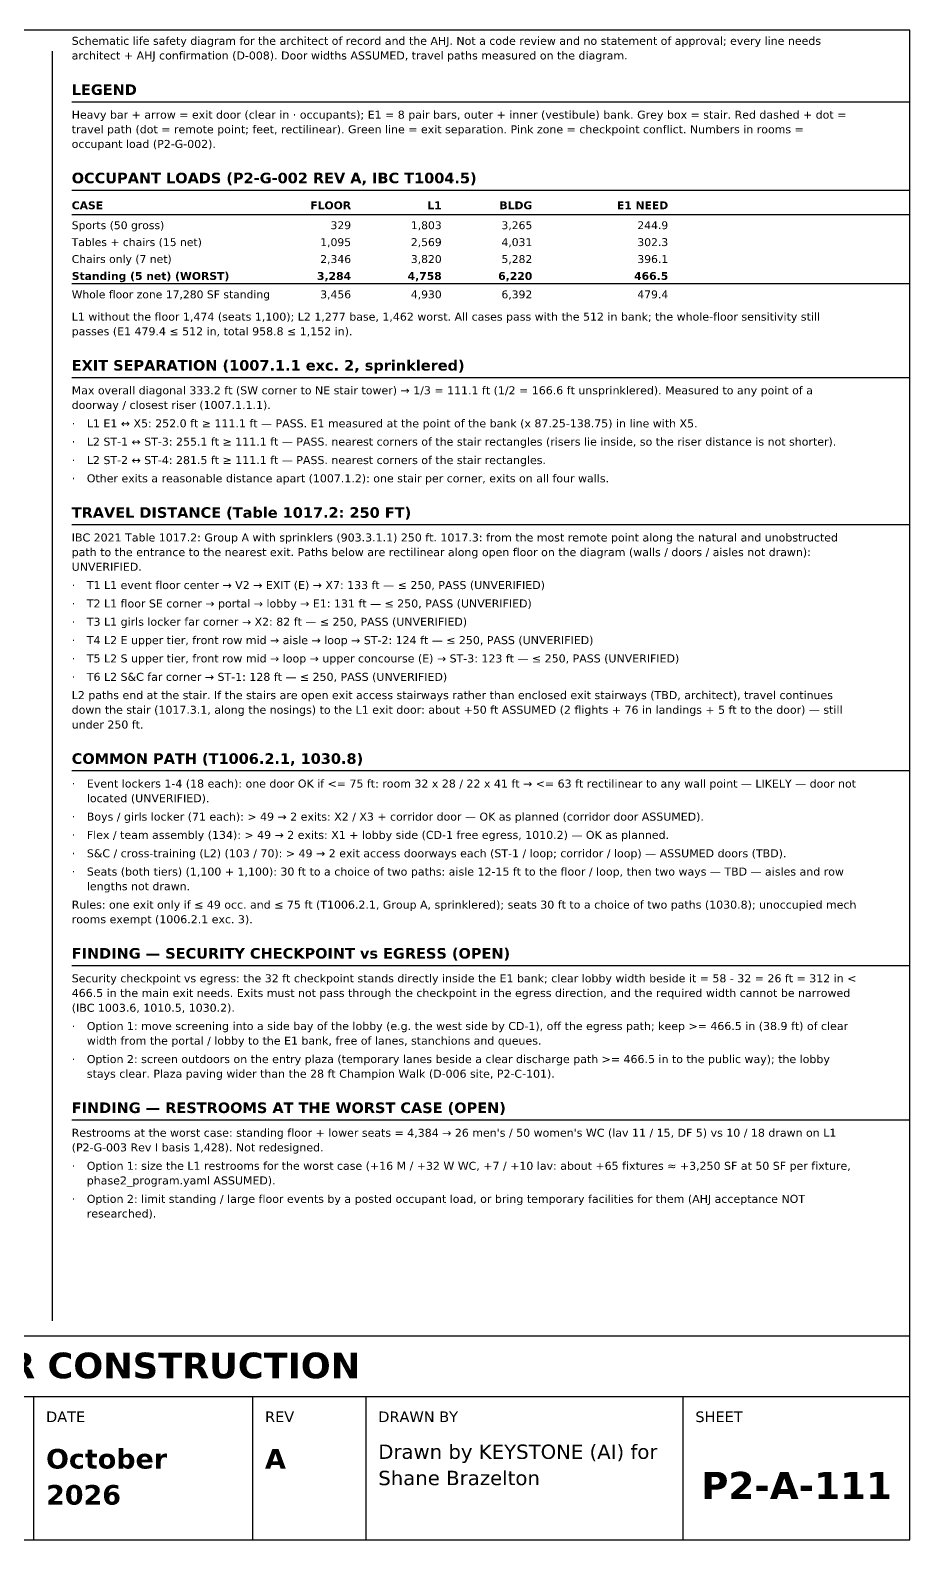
# Model space of a CAD drawing. Header units: inches. Extents: x 0.5 to 16.5, y 0.5 to 10.5.
# Drawn here: x 10.68 to 16.5, y 0.5 to 10.5 of the extents above; entities that cross this region are included whole.
import ezdxf
from ezdxf.enums import TextEntityAlignment as Align

# ---------------------------------------------------------------- set-up
doc = ezdxf.new("R2010")
doc.units = ezdxf.units.IN
doc.header["$MEASUREMENT"] = 0
for name, color, linetype in [('A-ANNO-TEXT', 7, 'Continuous'), ('G-ANNO-TABL', 7, 'Continuous'), ('G-ANNO-TTLB', 7, 'Continuous')]:
    doc.layers.add(name, color=color, linetype=linetype)
doc.styles.add('KS-BOLD', font='DejaVuSans-Bold.ttf')
doc.styles.add('KS-REG', font='DejaVuSans.ttf')

msp = doc.modelspace()

# ---------------------------------------------------------------- linework, layer by layer
at = {"layer": 'A-ANNO-TEXT'}
for p, q in [((10.82, 10.36), (10.82, 1.95)), ((10.95, 10.026), (16.5, 10.026)), ((10.95, 9.441), (16.5, 9.441)), ((10.95, 8.2), (16.5, 8.2)), ((10.95, 7.225), (16.5, 7.225)), ((10.95, 5.595), (16.5, 5.595)), ((10.95, 4.305), (16.5, 4.305)), ((10.95, 3.282), (16.5, 3.282))]:
    msp.add_line(p, q, dxfattribs=at)
at = {"layer": 'G-ANNO-TABL'}
for p, q in [((10.95, 9.279), (16.5, 9.279)), ((10.95, 8.821), (16.5, 8.821))]:
    msp.add_line(p, q, dxfattribs=at)
at = {"layer": 'G-ANNO-TTLB'}
for p, q in [((0.5, 1.45), (16.5, 1.45)), ((10.7, 0.5), (10.7, 1.45)), ((12.15, 0.5), (12.15, 1.45)), ((12.9, 0.5), (12.9, 1.45)), ((15, 0.5), (15, 1.45))]:
    msp.add_line(p, q, dxfattribs=at)
for points in [[(0.5, 0.5), (16.5, 0.5), (16.5, 10.5), (0.5, 10.5)], [(0.5, 1.45), (16.5, 1.45), (16.5, 1.85), (0.5, 1.85)]]:
    msp.add_lwpolyline(points, close=True, dxfattribs=at)

# ---------------------------------------------------------------- texts
at = {"layer": 'A-ANNO-TEXT'}
for s, height, style, p in [('Schematic life safety diagram for the architect of record and the AHJ. Not a code review and no statement of approval; every line needs', 0.053, 'KS-REG', (10.95, 10.403)), ('architect + AHJ confirmation (D-008). Door widths ASSUMED, travel paths measured on the diagram.', 0.053, 'KS-REG', (10.95, 10.306)), ('LEGEND', 0.07, 'KS-BOLD', (10.95, 10.071)), ('Heavy bar + arrow = exit door (clear in · occupants); E1 = 8 pair bars, outer + inner (vestibule) bank. Grey box = stair. Red dashed + dot =', 0.053, 'KS-REG', (10.95, 9.914)), ('travel path (dot = remote point; feet, rectilinear). Green line = exit separation. Pink zone = checkpoint conflict. Numbers in rooms =', 0.053, 'KS-REG', (10.95, 9.817)), ('occupant load (P2-G-002).', 0.053, 'KS-REG', (10.95, 9.72)), ('OCCUPANT LOADS (P2-G-002 REV A, IBC T1004.5)', 0.07, 'KS-BOLD', (10.95, 9.486)), ('L1 without the floor 1,474 (seats 1,100); L2 1,277 base, 1,462 worst. All cases pass with the 512 in bank; the whole-floor sensitivity still', 0.053, 'KS-REG', (10.95, 8.576)), ('passes (E1 479.4 ≤ 512 in, total 958.8 ≤ 1,152 in).', 0.053, 'KS-REG', (10.95, 8.479)), ('EXIT SEPARATION (1007.1.1 exc. 2, sprinklered)', 0.07, 'KS-BOLD', (10.95, 8.245)), ('Max overall diagonal 333.2 ft (SW corner to NE stair tower) → 1/3 = 111.1 ft (1/2 = 166.6 ft unsprinklered). Measured to any point of a', 0.053, 'KS-REG', (10.95, 8.088)), ('doorway / closest riser (1007.1.1.1).', 0.053, 'KS-REG', (10.95, 7.991)), ('L1 E1 ↔ X5: 252.0 ft ≥ 111.1 ft — PASS. E1 measured at the point of the bank (x 87.25-138.75) in line with X5.', 0.053, 'KS-REG', (11.05, 7.869)), ('·', 0.053, 'KS-REG', (10.95, 7.869)), ('L2 ST-1 ↔ ST-3: 255.1 ft ≥ 111.1 ft — PASS. nearest corners of the stair rectangles (risers lie inside, so the riser distance is not shorter).', 0.053, 'KS-REG', (11.05, 7.748)), ('·', 0.053, 'KS-REG', (10.95, 7.748)), ('·', 0.053, 'KS-REG', (10.95, 7.626)), ('L2 ST-2 ↔ ST-4: 281.5 ft ≥ 111.1 ft — PASS. nearest corners of the stair rectangles.', 0.053, 'KS-REG', (11.05, 7.626)), ('·', 0.053, 'KS-REG', (10.95, 7.505)), ('Other exits a reasonable distance apart (1007.1.2): one stair per corner, exits on all four walls.', 0.053, 'KS-REG', (11.05, 7.505)), ('TRAVEL DISTANCE (Table 1017.2: 250 FT)', 0.07, 'KS-BOLD', (10.95, 7.27)), ('IBC 2021 Table 1017.2: Group A with sprinklers (903.3.1.1) 250 ft. 1017.3: from the most remote point along the natural and unobstructed', 0.053, 'KS-REG', (10.95, 7.113)), ('path to the entrance to the nearest exit. Paths below are rectilinear along open floor on the diagram (walls / doors / aisles not drawn):', 0.053, 'KS-REG', (10.95, 7.016)), ('UNVERIFIED.', 0.053, 'KS-REG', (10.95, 6.919)), ('·', 0.053, 'KS-REG', (10.95, 6.798)), ('T1 L1 event floor center → V2 → EXIT (E) → X7: 133 ft — ≤ 250, PASS (UNVERIFIED)', 0.053, 'KS-REG', (11.05, 6.798)), ('·', 0.053, 'KS-REG', (10.95, 6.676)), ('T2 L1 floor SE corner → portal → lobby → E1: 131 ft — ≤ 250, PASS (UNVERIFIED)', 0.053, 'KS-REG', (11.05, 6.676)), ('T3 L1 girls locker far corner → X2: 82 ft — ≤ 250, PASS (UNVERIFIED)', 0.053, 'KS-REG', (11.05, 6.555)), ('·', 0.053, 'KS-REG', (10.95, 6.555)), ('·', 0.053, 'KS-REG', (10.95, 6.433)), ('T4 L2 E upper tier, front row mid → aisle → loop → ST-2: 124 ft — ≤ 250, PASS (UNVERIFIED)', 0.053, 'KS-REG', (11.05, 6.433)), ('·', 0.053, 'KS-REG', (10.95, 6.312)), ('T5 L2 S upper tier, front row mid → loop → upper concourse (E) → ST-3: 123 ft — ≤ 250, PASS (UNVERIFIED)', 0.053, 'KS-REG', (11.05, 6.312)), ('·', 0.053, 'KS-REG', (10.95, 6.19)), ('T6 L2 S&C far corner → ST-1: 128 ft — ≤ 250, PASS (UNVERIFIED)', 0.053, 'KS-REG', (11.05, 6.19)), ('L2 paths end at the stair. If the stairs are open exit access stairways rather than enclosed exit stairways (TBD, architect), travel continues', 0.053, 'KS-REG', (10.95, 6.069)), ('down the stair (1017.3.1, along the nosings) to the L1 exit door: about +50 ft ASSUMED (2 flights + 76 in landings + 5 ft to the door) — still', 0.053, 'KS-REG', (10.95, 5.972)), ('under 250 ft.', 0.053, 'KS-REG', (10.95, 5.874)), ('COMMON PATH (T1006.2.1, 1030.8)', 0.07, 'KS-BOLD', (10.95, 5.64)), ('·', 0.053, 'KS-REG', (10.95, 5.483)), ('Event lockers 1-4 (18 each): one door OK if <= 75 ft: room 32 x 28 / 22 x 41 ft → <= 63 ft rectilinear to any wall point — LIKELY — door not', 0.053, 'KS-REG', (11.05, 5.483)), ('located (UNVERIFIED).', 0.053, 'KS-REG', (11.05, 5.386)), ('Boys / girls locker (71 each): > 49 → 2 exits: X2 / X3 + corridor door — OK as planned (corridor door ASSUMED).', 0.053, 'KS-REG', (11.05, 5.264)), ('·', 0.053, 'KS-REG', (10.95, 5.264)), ('·', 0.053, 'KS-REG', (10.95, 5.143)), ('Flex / team assembly (134): > 49 → 2 exits: X1 + lobby side (CD-1 free egress, 1010.2) — OK as planned.', 0.053, 'KS-REG', (11.05, 5.143)), ('·', 0.053, 'KS-REG', (10.95, 5.021)), ('S&C / cross-training (L2) (103 / 70): > 49 → 2 exit access doorways each (ST-1 / loop; corridor / loop) — ASSUMED doors (TBD).', 0.053, 'KS-REG', (11.05, 5.021)), ('·', 0.053, 'KS-REG', (10.95, 4.9)), ('Seats (both tiers) (1,100 + 1,100): 30 ft to a choice of two paths: aisle 12-15 ft to the floor / loop, then two ways — TBD — aisles and row', 0.053, 'KS-REG', (11.05, 4.9)), ('lengths not drawn.', 0.053, 'KS-REG', (11.05, 4.803)), ('Rules: one exit only if ≤ 49 occ. and ≤ 75 ft (T1006.2.1, Group A, sprinklered); seats 30 ft to a choice of two paths (1030.8); unoccupied mech', 0.053, 'KS-REG', (10.95, 4.681)), ('rooms exempt (1006.2.1 exc. 3).', 0.053, 'KS-REG', (10.95, 4.584)), ('FINDING — SECURITY CHECKPOINT vs EGRESS (OPEN)', 0.07, 'KS-BOLD', (10.95, 4.35)), ('Security checkpoint vs egress: the 32 ft checkpoint stands directly inside the E1 bank; clear lobby width beside it = 58 - 32 = 26 ft = 312 in <', 0.053, 'KS-REG', (10.95, 4.193)), ('466.5 in the main exit needs. Exits must not pass through the checkpoint in the egress direction, and the required width cannot be narrowed', 0.053, 'KS-REG', (10.95, 4.096)), ('(IBC 1003.6, 1010.5, 1030.2).', 0.053, 'KS-REG', (10.95, 3.998)), ('·', 0.053, 'KS-REG', (10.95, 3.877)), ('Option 1: move screening into a side bay of the lobby (e.g. the west side by CD-1), off the egress path; keep >= 466.5 in (38.9 ft) of clear', 0.053, 'KS-REG', (11.05, 3.877)), ('width from the portal / lobby to the E1 bank, free of lanes, stanchions and queues.', 0.053, 'KS-REG', (11.05, 3.78)), ('Option 2: screen outdoors on the entry plaza (temporary lanes beside a clear discharge path >= 466.5 in to the public way); the lobby', 0.053, 'KS-REG', (11.05, 3.658)), ('·', 0.053, 'KS-REG', (10.95, 3.658)), ('stays clear. Plaza paving wider than the 28 ft Champion Walk (D-006 site, P2-C-101).', 0.053, 'KS-REG', (11.05, 3.561)), ('FINDING — RESTROOMS AT THE WORST CASE (OPEN)', 0.07, 'KS-BOLD', (10.95, 3.327)), ("Restrooms at the worst case: standing floor + lower seats = 4,384 → 26 men's / 50 women's WC (lav 11 / 15, DF 5) vs 10 / 18 drawn on L1", 0.053, 'KS-REG', (10.95, 3.17)), ('(P2-G-003 Rev I basis 1,428). Not redesigned.', 0.053, 'KS-REG', (10.95, 3.073)), ('Option 1: size the L1 restrooms for the worst case (+16 M / +32 W WC, +7 / +10 lav: about +65 fixtures ≈ +3,250 SF at 50 SF per fixture,', 0.053, 'KS-REG', (11.05, 2.951)), ('·', 0.053, 'KS-REG', (10.95, 2.951)), ('phase2_program.yaml ASSUMED).', 0.053, 'KS-REG', (11.05, 2.854)), ('·', 0.053, 'KS-REG', (10.95, 2.732)), ('Option 2: limit standing / large floor events by a posted occupant load, or bring temporary facilities for them (AHJ acceptance NOT', 0.053, 'KS-REG', (11.05, 2.732)), ('researched).', 0.053, 'KS-REG', (11.05, 2.635))]:
    msp.add_text(s, height=height, dxfattribs=dict(at, style=style)).set_placement(p)
at = {"layer": 'G-ANNO-TABL'}
for s, style, p in [('CASE', 'KS-BOLD', (10.95, 9.314)), ('Sports (50 gross)', 'KS-REG', (10.95, 9.182)), ('Tables + chairs (15 net)', 'KS-REG', (10.95, 9.07)), ('Chairs only (7 net)', 'KS-REG', (10.95, 8.958)), ('Standing (5 net) (WORST)', 'KS-BOLD', (10.95, 8.846)), ('Whole floor zone 17,280 SF standing', 'KS-REG', (10.95, 8.724))]:
    msp.add_text(s, height=0.052, dxfattribs=dict(at, style=style)).set_placement(p)
for s, style, p in [('FLOOR', 'KS-BOLD', (12.8, 9.314)), ('L1', 'KS-BOLD', (13.4, 9.314)), ('BLDG', 'KS-BOLD', (14, 9.314)), ('E1 NEED', 'KS-BOLD', (14.9, 9.314)), ('329', 'KS-REG', (12.8, 9.182)), ('1,803', 'KS-REG', (13.4, 9.182)), ('3,265', 'KS-REG', (14, 9.182)), ('244.9', 'KS-REG', (14.9, 9.182)), ('1,095', 'KS-REG', (12.8, 9.07)), ('2,569', 'KS-REG', (13.4, 9.07)), ('4,031', 'KS-REG', (14, 9.07)), ('302.3', 'KS-REG', (14.9, 9.07)), ('2,346', 'KS-REG', (12.8, 8.958)), ('3,820', 'KS-REG', (13.4, 8.958)), ('5,282', 'KS-REG', (14, 8.958)), ('396.1', 'KS-REG', (14.9, 8.958)), ('3,284', 'KS-BOLD', (12.8, 8.846)), ('4,758', 'KS-BOLD', (13.4, 8.846)), ('6,220', 'KS-BOLD', (14, 8.846)), ('466.5', 'KS-BOLD', (14.9, 8.846)), ('3,456', 'KS-REG', (12.8, 8.724)), ('4,930', 'KS-REG', (13.4, 8.724)), ('6,392', 'KS-REG', (14, 8.724)), ('479.4', 'KS-REG', (14.9, 8.724))]:
    msp.add_text(s, height=0.052, dxfattribs=dict(at, style=style)).set_placement(p, align=Align.RIGHT)
at = {"layer": 'G-ANNO-TTLB', "style": 'KS-BOLD'}
for s, height, p in [('PRELIMINARY — CONCEPTUAL DESIGN — NOT FOR CONSTRUCTION', 0.17, (8.5, 1.57)), ('P2-A-111', 0.18, (15.75, 0.77))]:
    msp.add_text(s, height=height, dxfattribs=at).set_placement(p, align=Align.CENTER)
at = {"layer": 'G-ANNO-TTLB'}
for s, height, style, p in [('DATE', 0.07, 'KS-REG', (10.78, 1.28)), ('REV', 0.07, 'KS-REG', (12.23, 1.28)), ('DRAWN BY', 0.07, 'KS-REG', (12.98, 1.28)), ('SHEET', 0.07, 'KS-REG', (15.08, 1.28)), ('October', 0.13, 'KS-BOLD', (10.78, 0.972)), ('A', 0.13, 'KS-BOLD', (12.23, 0.972)), ('Drawn by KEYSTONE (AI) for', 0.095, 'KS-REG', (12.98, 1.036)), ('Shane Brazelton', 0.095, 'KS-REG', (12.98, 0.862)), ('2026', 0.13, 'KS-BOLD', (10.78, 0.733))]:
    msp.add_text(s, height=height, dxfattribs=dict(at, style=style)).set_placement(p)

doc.saveas('drawing.dxf')
